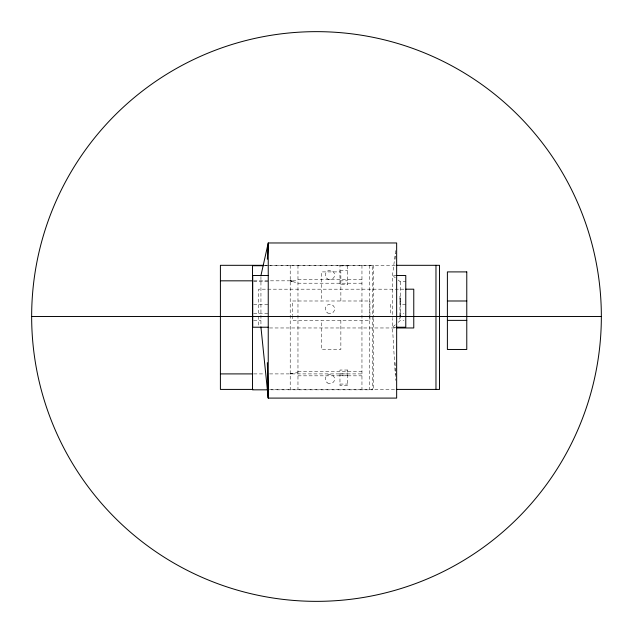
<?xml version="1.0" encoding="UTF-8"?>
<svg xmlns="http://www.w3.org/2000/svg" width="633" height="633" viewBox="0 0 633 633"><rect width="100%" height="100%" fill="white"/><g stroke="black" fill="none" stroke-linecap="round" stroke-linejoin="round"><path stroke-width="0.47" stroke-dasharray="3.17 2.37" d="M399.945 315.804L400.009 296.109L400.032 301.189M395.087 259.237L395.641 253.493M395.672 250.621L392.468 275.513L392.468 317.465M400.009 316.089L400.301 313.564L403.957 313.58M399.463 319.238L399.747 317.726M297.969 371.65L296.996 372.702L290.207 373.905L292.145 373.478M395.316 324.792L392.468 327.221L395.609 380.378M398.165 322.355L400.301 320.527L403.957 320.527M290.207 373.905L292.145 373.779M264.586 265.314L395.799 265.314M264.349 265.725L267.308 265.725M268.289 265.725L372.726 265.725L372.726 389.825L270.259 389.825M339.968 265.884L347.723 265.884M339.968 270.679L347.723 270.679M396.654 275.513L392.468 275.513L395.316 277.776M297.969 279.446L361.957 279.446M253.833 280.83L297.969 280.83M339.968 280.823L347.723 280.823M253.643 281.748L268.709 281.748M398.165 280.047L400.301 281.748L405.777 281.748M361.957 283.204L297.969 283.204L290.207 280.83L292.145 280.981M403.886 289.186L258.644 289.186L258.644 315.361M253.643 304.323L268.709 304.307M405.777 304.307L400.301 304.307L400.009 298.554M253.643 313.564L268.709 313.58M253.643 320.527L260.946 320.527M396.654 327.221L392.468 327.221L392.468 318.439M269.508 327.965L395.981 327.965M297.969 371.626L361.957 371.626M253.833 373.905L264.649 373.905M269.563 373.905L361.957 373.905M339.968 373.921L347.723 373.921M339.968 375.306L347.723 375.306M297.969 375.828L361.957 375.828M339.968 384.057L347.723 384.057M269.492 389.414L395.799 389.414M292.145 281.266L290.207 280.83L292.145 281.123M290.207 280.83L292.145 281.384M395.087 362.662L395.609 374.467M400.301 281.748L400.301 320.527M390.379 304.299L390.379 313.588M373.256 265.314L373.256 317.521M373.256 318.502L373.256 389.414M369.949 315.535L369.949 300.991L292.383 300.991L292.383 315.535M369.949 316.5L369.949 320.377L292.383 320.377L292.383 316.5M369.712 265.314L369.712 389.414M361.957 265.314L361.957 389.414M347.723 265.702L347.723 284.708L339.968 284.708L339.968 265.702M340.863 300.991L340.863 271.905L321.469 271.905L321.469 300.991M340.863 320.377L340.863 349.463L321.469 349.463L321.469 320.377M297.969 265.314L297.969 389.414M290.207 265.314L290.207 389.414M260.946 276.486L260.946 328.29M258.644 316.334L258.644 326.027M347.723 370.028L339.968 370.028L339.968 385.537L347.723 385.537L347.723 370.028M327.364 382.894A4.653 4.653 0 0 0 334.604 379.341A4.653 4.653 0 0 0 327.91 374.847A4.653 4.653 0 0 0 327.364 382.894M327.388 278.884A4.653 4.653 0 0 0 334.604 275.3A4.653 4.653 0 0 0 327.894 270.845A4.653 4.653 0 0 0 327.388 278.884M327.633 312.979A4.653 4.653 0 0 0 334.612 308.944A4.653 4.653 0 0 0 327.633 304.916A4.653 4.653 0 0 0 327.633 312.979"/><path stroke-width="0.95" d="M267.332 259.237L268.242 242.969L396.654 242.969L396.654 398.094L268.242 398.094L260.946 327.221M260.946 275.513L268.242 242.969L268.242 398.094L267.332 362.662M263.66 265.314L220.403 265.314L220.403 389.414L252.844 389.414M396.321 265.314L439.516 265.314L439.516 389.414L396.321 389.414M263.368 265.725L252.527 265.725L252.527 389.825L267.308 389.825M268.242 275.513L252.725 275.513L252.725 327.221L268.242 327.221M396.274 275.513L405.777 275.513L405.777 327.221L396.274 327.221M220.403 280.83L252.844 280.83M405.864 289.186L413.768 289.186L413.768 327.965L396.97 327.965M447.389 300.991L466.774 300.991M31.65 316.5L601.35 316.5A284.85 284.85 0 0 1 174.075 563.188A284.85 284.85 0 0 1 174.075 69.812A284.85 284.85 0 0 1 601.35 316.5M447.389 320.377L466.774 320.377M220.403 373.905L252.844 373.905M435.971 265.314L435.971 389.414M466.774 271.905L447.389 271.905L447.389 349.463L466.774 349.463L466.774 271.905"/></g></svg>
